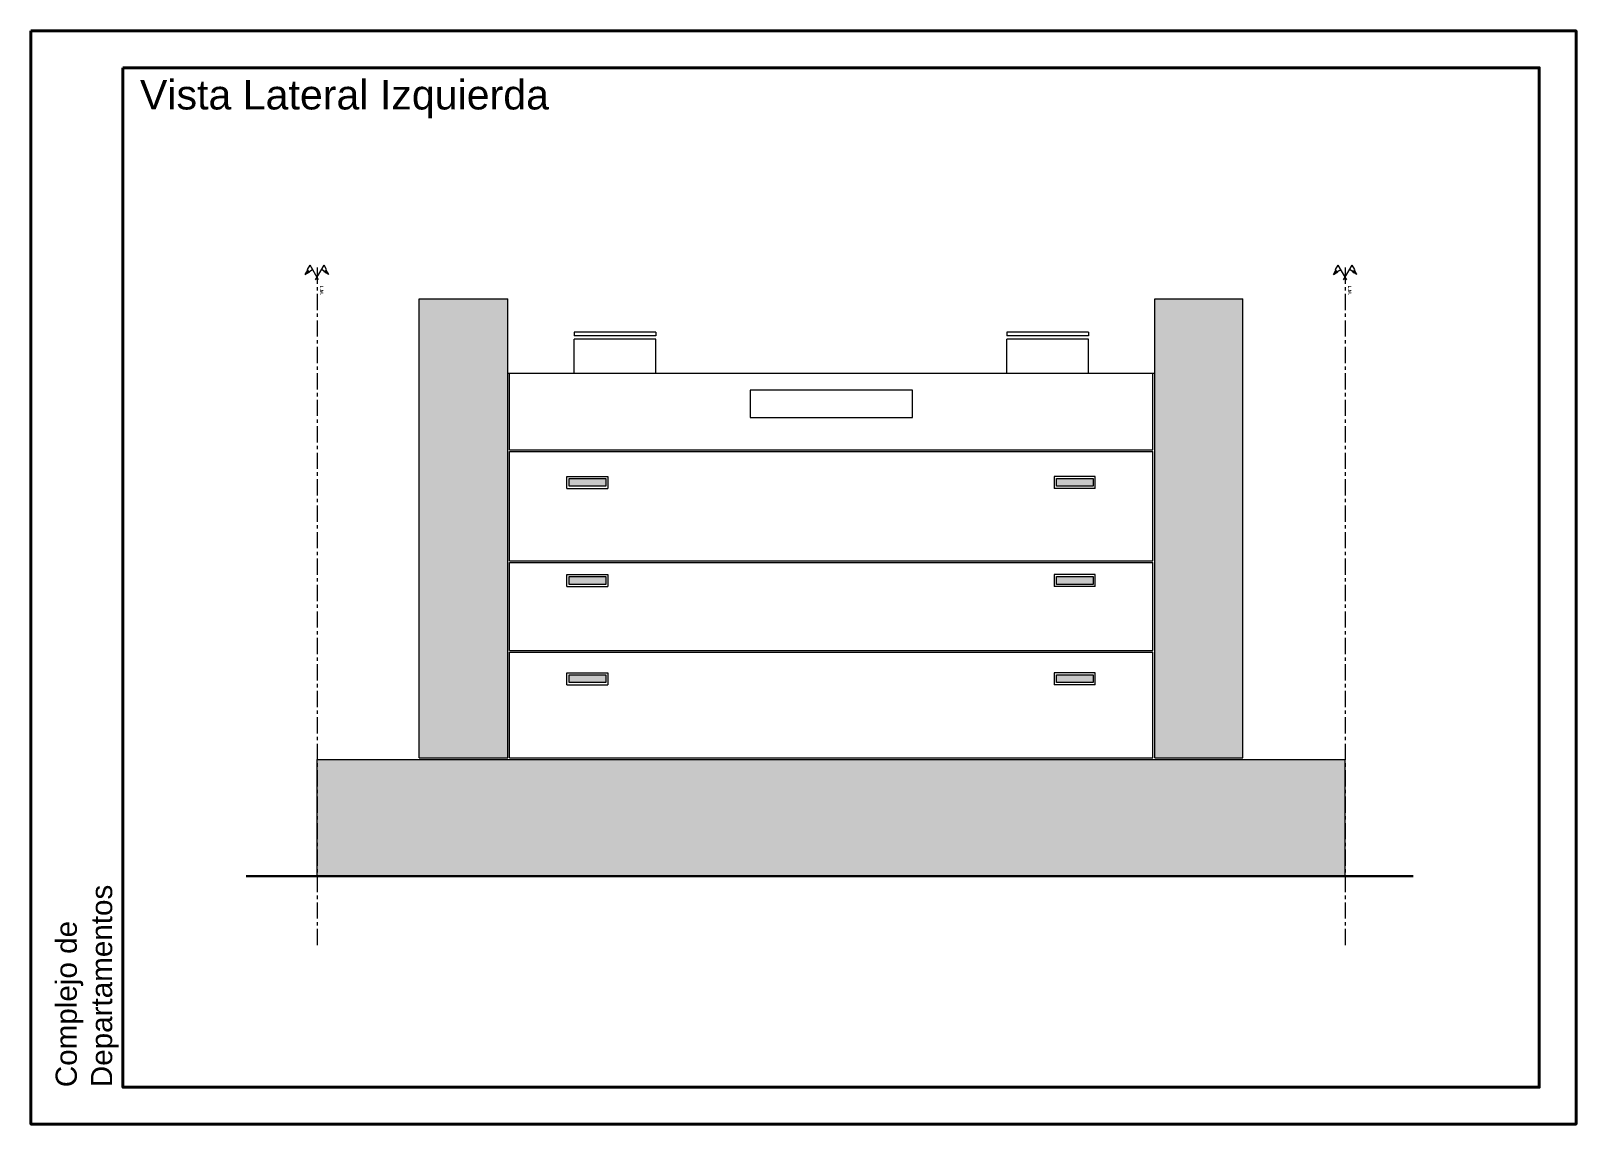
# Model space of a CAD drawing. Header units: millimetres. Extents: x 5985 to 6342, y 1020 to 1088.
# Drawn here: x 6039.06 to 6084.42, y 1055.51 to 1087.59 of the extents above; entities that cross this region are included whole.
import ezdxf

# ---------------------------------------------------------------- set-up
doc = ezdxf.new("R2010")
doc.units = ezdxf.units.MM
doc.linetypes.add('CENTER', pattern=[50.8, 31.75, -6.35, 6.35, -6.35])
for name, color, linetype, lineweight in [('02_CIVIL_EXIST', 18, 'Continuous', 30), ('03_CIVIL EXIST A DECLARAR', 6, 'Continuous', 15), ('07_CIVIL VISTAS MEDIA', 251, 'Continuous', 5), ('10_CIVIL EJES', 230, 'CENTER', 15), ('12_HATCH', 254, 'Continuous', 9), ('12_TEXTOS', 150, 'Continuous', 40)]:
    doc.layers.add(name, color=color, linetype=linetype, lineweight=lineweight)
doc.styles.add('JDS1', font='GOTHICB.TTF')
doc.styles.add('Swis721 BT', font='swiss.ttf')

msp = doc.modelspace()

# ---------------------------------------------------------------- hatches: boundary and pattern name
at = {"layer": '12_HATCH', "linetype": 'ByBlock', "lineweight": 9}
h = msp.add_hatch(dxfattribs=at)
h.set_pattern_fill('LINE', color=256, scale=0.09375, angle=600, style=0)
h.set_pattern_definition([(240, (6096.99523, 658.249626), (0.0101487352, -0.005859375), [])])
h.paths.add_polyline_path([(6047.114, 1080.444), (6047.248, 1080.521), (6047.239, 1080.537), (6047.217, 1080.525), (6047.189, 1080.574)])
h = msp.add_hatch(dxfattribs=at)
h.set_pattern_fill('LINE', color=256, scale=0.09375, angle=600, style=0)
h.set_pattern_definition([(300, (6023.301811, 658.249626), (-0.0101487352, -0.005859375), [])])
h.paths.add_polyline_path([(6047.729, 1080.574), (6047.701, 1080.525), (6047.68, 1080.537), (6047.67, 1080.521), (6047.805, 1080.444)])
h = msp.add_hatch(dxfattribs=at)
h.set_pattern_fill('LINE', color=256, scale=0.09375, angle=600, style=0)
h.set_pattern_definition([(240, (6127.176684, 658.249626), (0.0101487352, -0.005859375), [])])
h.paths.add_polyline_path([(6077.295, 1080.444), (6077.43, 1080.521), (6077.42, 1080.537), (6077.399, 1080.525), (6077.37, 1080.574)])
h = msp.add_hatch(dxfattribs=at)
h.set_pattern_fill('LINE', color=256, scale=0.09375, angle=600, style=0)
h.set_pattern_definition([(300, (6053.483265, 658.249626), (-0.0101487352, -0.005859375), [])])
h.paths.add_polyline_path([(6077.911, 1080.574), (6077.883, 1080.525), (6077.861, 1080.537), (6077.852, 1080.521), (6077.986, 1080.444)])
at = {"layer": '12_HATCH'}
h = msp.add_hatch(color=250, dxfattribs=at)
h.dxf.hatch_style = 1
h.paths.add_polyline_path([(6050.459, 1066.257), (6053.059, 1066.257), (6053.059, 1079.727), (6050.459, 1079.727)])
h.paths.add_polyline_path([(6047.459, 1066.207), (6047.459, 1062.787), (6077.641, 1062.787), (6077.641, 1066.207), (6071.46, 1066.207)])
h.paths.add_polyline_path([(6072.057, 1066.257), (6074.641, 1066.257), (6074.641, 1079.727), (6072.057, 1079.727)])
h = msp.add_hatch(color=143, dxfattribs=at)
h.dxf.hatch_style = 1
h.paths.add_polyline_path([(6055.937, 1074.227), (6055.937, 1074.457), (6054.857, 1074.457), (6054.857, 1074.227)])
h = msp.add_hatch(color=143, dxfattribs=at)
h.dxf.hatch_style = 1
h.paths.add_polyline_path([(6070.243, 1074.227), (6070.243, 1074.457), (6069.163, 1074.457), (6069.163, 1074.227)])
h = msp.add_hatch(color=143, dxfattribs=at)
h.dxf.hatch_style = 1
h.paths.add_polyline_path([(6055.937, 1071.347), (6055.937, 1071.577), (6054.857, 1071.577), (6054.857, 1071.347)])
h = msp.add_hatch(color=143, dxfattribs=at)
h.dxf.hatch_style = 1
h.paths.add_polyline_path([(6070.243, 1071.347), (6070.243, 1071.577), (6069.163, 1071.577), (6069.163, 1071.347)])
h = msp.add_hatch(color=143, dxfattribs=at)
h.dxf.hatch_style = 1
h.paths.add_polyline_path([(6055.937, 1068.467), (6055.937, 1068.697), (6054.857, 1068.697), (6054.857, 1068.467)])
h = msp.add_hatch(color=143, dxfattribs=at)
h.dxf.hatch_style = 1
h.paths.add_polyline_path([(6070.243, 1068.467), (6070.243, 1068.697), (6069.163, 1068.697), (6069.163, 1068.467)])

# ---------------------------------------------------------------- linework, layer by layer
at = {"layer": '02_CIVIL_EXIST'}
msp.add_line((6079.641, 1062.787), (6045.378, 1062.787), dxfattribs=at)
at = {"layer": '02_CIVIL_EXIST', "lineweight": 40}
for points in [[(6039.06, 1087.59), (6084.42, 1087.59), (6084.42, 1055.514), (6039.06, 1055.514)], [(6041.76, 1086.51), (6083.34, 1086.51), (6083.34, 1056.594), (6041.76, 1056.594)]]:
    msp.add_lwpolyline(points, close=True, dxfattribs=at)
at = {"layer": '03_CIVIL EXIST A DECLARAR'}
for p, q in [((6050.459, 1066.257), (6050.459, 1079.727)), ((6050.459, 1066.257), (6050.459, 1079.727)), ((6050.459, 1079.727), (6053.059, 1079.727)), ((6053.059, 1066.257), (6053.059, 1079.727)), ((6072.057, 1066.257), (6072.057, 1079.727)), ((6072.057, 1079.727), (6074.641, 1079.727)), ((6074.641, 1066.257), (6074.641, 1079.727)), ((6053.059, 1077.547), (6072.057, 1077.547)), ((6053.109, 1075.297), (6053.109, 1077.547)), ((6071.991, 1075.297), (6071.991, 1077.547)), ((6060.175, 1077.047), (6060.175, 1076.247)), ((6064.942, 1077.047), (6060.175, 1077.047)), ((6064.942, 1076.247), (6064.942, 1077.047)), ((6060.175, 1076.247), (6064.942, 1076.247)), ((6053.109, 1075.297), (6071.991, 1075.297)), ((6053.109, 1072.044), (6053.109, 1075.247)), ((6053.109, 1075.247), (6071.991, 1075.247)), ((6071.991, 1072.044), (6071.991, 1075.247)), ((6054.797, 1074.167), (6054.797, 1074.517)), ((6054.797, 1074.517), (6055.997, 1074.517)), ((6054.797, 1074.167), (6055.997, 1074.167)), ((6055.997, 1074.517), (6055.997, 1074.167)), ((6070.303, 1074.517), (6069.103, 1074.517)), ((6069.103, 1074.517), (6069.103, 1074.167)), ((6070.303, 1074.167), (6069.103, 1074.167)), ((6070.303, 1074.167), (6070.303, 1074.517)), ((6053.109, 1072.044), (6071.991, 1072.044)), ((6053.109, 1069.414), (6053.109, 1071.994)), ((6053.109, 1071.994), (6071.991, 1071.994)), ((6071.991, 1069.414), (6071.991, 1071.994)), ((6054.797, 1071.287), (6054.797, 1071.637)), ((6054.797, 1071.637), (6055.997, 1071.637)), ((6055.997, 1071.637), (6055.997, 1071.287)), ((6070.303, 1071.637), (6069.103, 1071.637)), ((6069.103, 1071.637), (6069.103, 1071.287)), ((6070.303, 1071.287), (6070.303, 1071.637)), ((6054.797, 1071.287), (6055.997, 1071.287)), ((6070.303, 1071.287), (6069.103, 1071.287)), ((6053.109, 1069.414), (6071.991, 1069.414)), ((6053.109, 1066.257), (6053.109, 1069.364)), ((6053.109, 1069.364), (6071.991, 1069.364)), ((6071.991, 1066.257), (6071.991, 1069.364)), ((6054.797, 1068.407), (6054.797, 1068.757)), ((6054.797, 1068.757), (6055.997, 1068.757)), ((6055.997, 1068.757), (6055.997, 1068.407)), ((6070.303, 1068.757), (6069.103, 1068.757)), ((6069.103, 1068.757), (6069.103, 1068.407)), ((6070.303, 1068.407), (6070.303, 1068.757)), ((6054.797, 1068.407), (6055.997, 1068.407)), ((6070.303, 1068.407), (6069.103, 1068.407)), ((6047.459, 1062.787), (6047.459, 1066.207)), ((6047.459, 1066.207), (6071.46, 1066.207)), ((6050.459, 1066.257), (6053.059, 1066.257)), ((6053.109, 1066.257), (6071.991, 1066.257)), ((6071.46, 1066.207), (6077.641, 1066.207)), ((6072.057, 1066.257), (6074.641, 1066.257)), ((6077.641, 1062.787), (6077.641, 1066.207))]:
    msp.add_line(p, q, dxfattribs=at)
for points in [[(6054.857, 1074.457), (6055.937, 1074.457), (6055.937, 1074.227), (6054.857, 1074.227)], [(6069.163, 1074.457), (6070.243, 1074.457), (6070.243, 1074.227), (6069.163, 1074.227)], [(6054.857, 1071.577), (6055.937, 1071.577), (6055.937, 1071.347), (6054.857, 1071.347)], [(6069.163, 1071.577), (6070.243, 1071.577), (6070.243, 1071.347), (6069.163, 1071.347)], [(6054.857, 1068.697), (6055.937, 1068.697), (6055.937, 1068.467), (6054.857, 1068.467)], [(6069.163, 1068.697), (6070.243, 1068.697), (6070.243, 1068.467), (6069.163, 1068.467)]]:
    msp.add_lwpolyline(points, close=True, dxfattribs=at)
at = {"layer": '07_CIVIL VISTAS MEDIA'}
for p, q in [((6057.409, 1078.747), (6055.009, 1078.747)), ((6055.009, 1078.747), (6055.009, 1078.647)), ((6057.409, 1078.747), (6057.409, 1078.647)), ((6070.107, 1078.747), (6067.707, 1078.747)), ((6067.707, 1078.747), (6067.707, 1078.647)), ((6070.107, 1078.747), (6070.107, 1078.647)), ((6057.409, 1078.647), (6055.009, 1078.647)), ((6055.009, 1077.547), (6055.009, 1078.547)), ((6057.409, 1078.547), (6055.009, 1078.547)), ((6057.409, 1077.547), (6057.409, 1078.547)), ((6070.107, 1078.647), (6067.707, 1078.647)), ((6067.707, 1077.547), (6067.707, 1078.547)), ((6070.107, 1078.547), (6067.707, 1078.547)), ((6070.107, 1077.547), (6070.107, 1078.547))]:
    msp.add_line(p, q, dxfattribs=at)
at = {"layer": '10_CIVIL EJES', "ltscale": 0.015}
for p, q in [((6047.459, 1080.648), (6047.459, 1060.717)), ((6077.641, 1080.648), (6077.641, 1060.717))]:
    msp.add_line(p, q, dxfattribs=at)
at = {"layer": '12_HATCH', "linetype": 'ByBlock', "lineweight": 9}
for p, q in [((6047.114, 1080.444), (6047.189, 1080.574)), ((6047.114, 1080.444), (6047.248, 1080.521)), ((6047.18, 1080.59), (6047.255, 1080.72)), ((6047.217, 1080.525), (6047.18, 1080.59)), ((6047.217, 1080.525), (6047.33, 1080.59)), ((6047.248, 1080.521), (6047.239, 1080.537)), ((6047.506, 1080.285), (6047.255, 1080.72)), ((6047.412, 1080.285), (6047.664, 1080.72)), ((6047.701, 1080.525), (6047.589, 1080.59)), ((6047.739, 1080.59), (6047.664, 1080.72)), ((6047.67, 1080.521), (6047.68, 1080.537)), ((6047.805, 1080.444), (6047.67, 1080.521)), ((6047.701, 1080.525), (6047.739, 1080.59)), ((6047.805, 1080.444), (6047.729, 1080.574)), ((6077.295, 1080.444), (6077.37, 1080.574)), ((6077.295, 1080.444), (6077.43, 1080.521)), ((6077.361, 1080.59), (6077.436, 1080.72)), ((6077.399, 1080.525), (6077.361, 1080.59)), ((6077.399, 1080.525), (6077.511, 1080.59)), ((6077.43, 1080.521), (6077.42, 1080.537)), ((6077.688, 1080.285), (6077.436, 1080.72)), ((6077.594, 1080.285), (6077.845, 1080.72)), ((6077.883, 1080.525), (6077.77, 1080.59)), ((6077.92, 1080.59), (6077.845, 1080.72)), ((6077.852, 1080.521), (6077.861, 1080.537)), ((6077.986, 1080.444), (6077.852, 1080.521)), ((6077.883, 1080.525), (6077.92, 1080.59)), ((6077.986, 1080.444), (6077.911, 1080.574))]:
    msp.add_line(p, q, dxfattribs=at)

# ---------------------------------------------------------------- texts
at = {"layer": '12_TEXTOS', "color": 18, "insert": (6042.261, 1086.149), "char_height": 0.864, "attachment_point": 1, "style": 'Swis721 BT'}
msp.add_mtext_dynamic_manual_height_columns('Vista Lateral Izquierda', width=11.37319, gutter_width=10, heights=[0], dxfattribs=at)
at = {"layer": '12_TEXTOS', "color": 150, "char_height": 0.1, "width": 0.32371, "attachment_point": 7, "rotation": 270, "style": 'JDS1'}
for insert in [(6047.543, 1080.115), (6077.724, 1080.115)]:
    msp.add_mtext('L.M.', dxfattribs=dict(at, insert=insert))
at = {"layer": '12_TEXTOS', "color": 18, "insert": (6039.786, 1056.596), "char_height": 0.62208, "attachment_point": 1, "rotation": 90, "style": 'Swis721 BT'}
msp.add_mtext_dynamic_manual_height_columns('Complejo de Departamentos', width=10.15474, gutter_width=10, heights=[0], dxfattribs=at)

doc.saveas('drawing.dxf')
